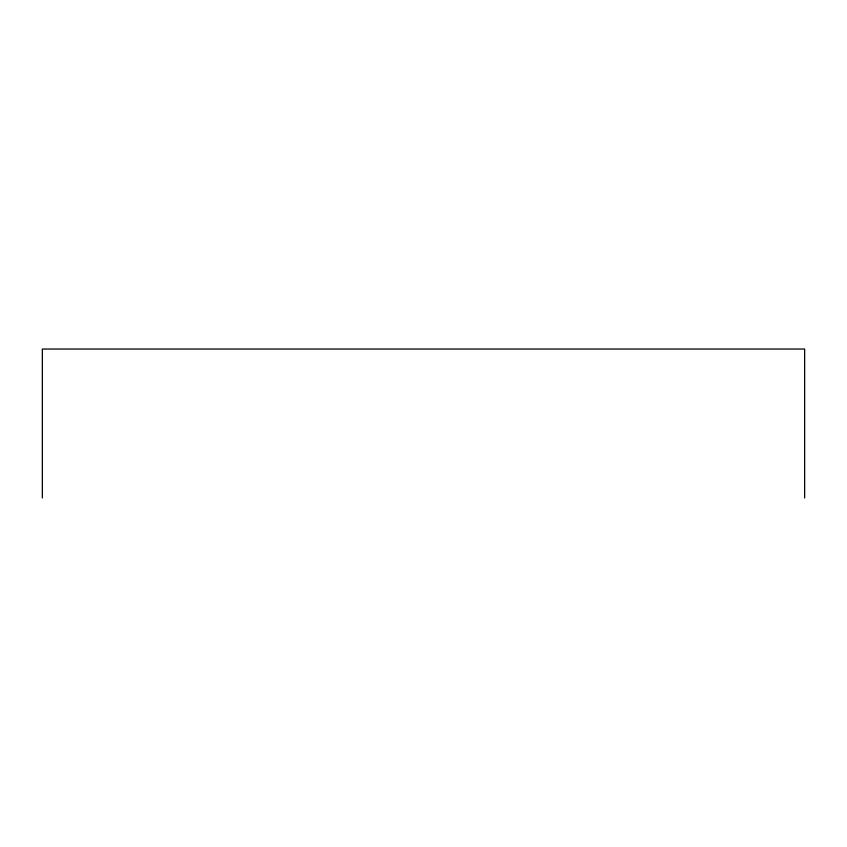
<?xml version="1.0" encoding="UTF-8"?>
<svg xmlns="http://www.w3.org/2000/svg" width="847" height="847" viewBox="0 0 847 847"><rect width="100%" height="100%" fill="white"/><g stroke="black" fill="none" stroke-linecap="round" stroke-linejoin="round"><path stroke-width="1.27" d="M804.65 497.962L804.65 349.038L42.35 349.038L42.35 497.962"/></g></svg>
